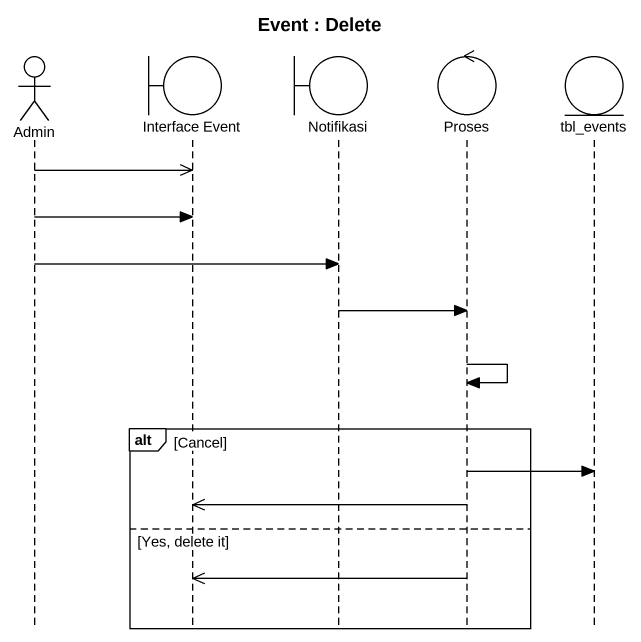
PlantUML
@startuml
title Event : Delete
hide footbox
actor Admin
boundary "Interface Event" as Interface_Event
boundary Notifikasi
control Proses
entity tbl_events

Admin ->> Interface_Event
Admin -> Interface_Event
Admin -> Notifikasi
Notifikasi -> Proses
Proses -> Proses
alt Cancel
  Proses -> tbl_events
  Proses ->> Interface_Event
else Yes, delete it
  Proses ->> Interface_Event
end
@enduml
